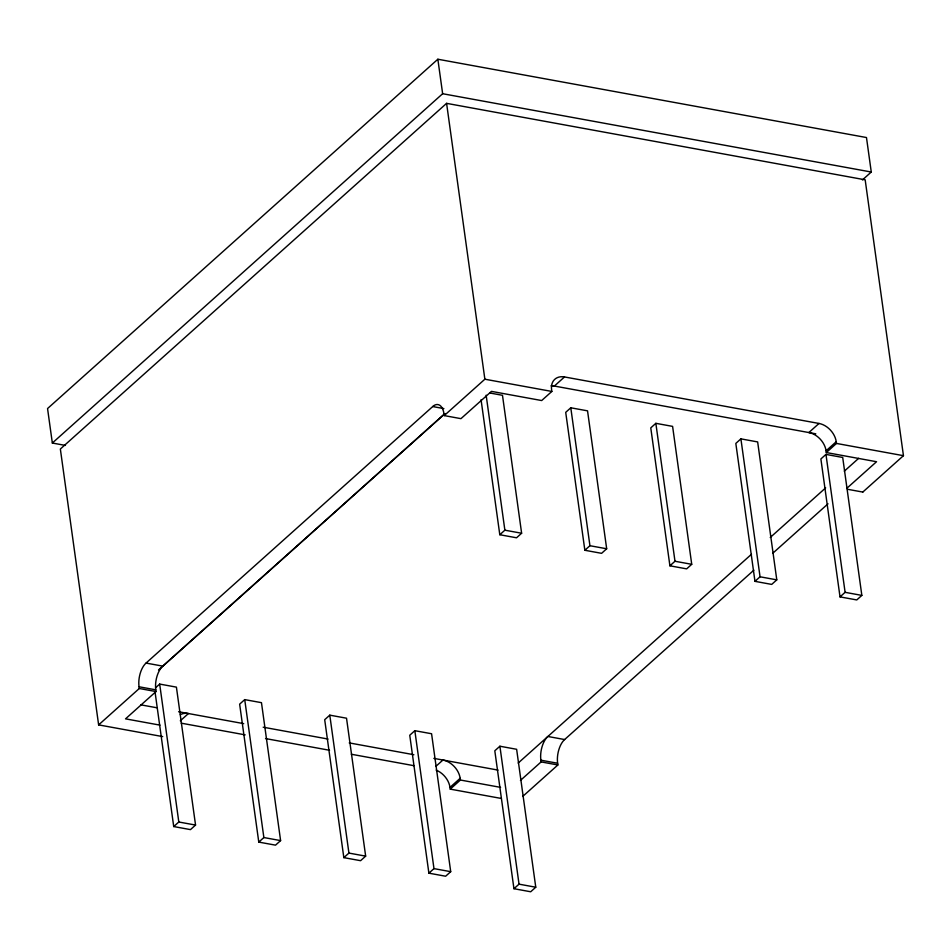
<?xml version="1.0" encoding="UTF-8"?>
<svg xmlns="http://www.w3.org/2000/svg" width="951" height="951" viewBox="0 0 951 951"><rect width="100%" height="100%" fill="white"/><g stroke="black" fill="none" stroke-linecap="round" stroke-linejoin="round"><path stroke-width="1.43" d="M862.426 179.941L871.271 172.024L866.48 137.538L437.852 59.235L47.55 408.55L52.341 443.035L65.453 445.425M52.341 443.035L442.643 93.721L871.271 172.024M862.795 492.071L903.45 455.684L865.172 179.822L446.59 103.35L60.353 449.027L98.631 724.888L162.692 736.597M98.631 724.888L139.286 688.5L139.048 686.777A17.76 8.987 -79.6 0 1 146.038 663.073L432.729 406.553L443.891 408.597M158.52 669.944L444.985 413.566L162.835 666.14L146.038 663.073M432.669 406.541A17.76 8.987 -79.6 0 1 443.974 413.875L444.212 415.599L484.867 379.211L551.842 391.443L551.604 389.72A17.76 12.838 48.2 0 1 564.514 376.953L819.013 423.457A17.76 12.838 48.2 0 1 836.238 441.716L836.476 443.439L826.312 452.545L826.074 450.822A17.76 12.838 48.2 0 0 808.849 432.55L819.013 423.457M155.607 687.716L159.673 684.078L176.411 687.133L195.549 825.064L190.473 829.617L173.724 826.55L154.989 691.555M162.787 666.128A17.76 8.987 -79.6 0 0 155.786 689.832L156.023 691.555L125.532 718.849L159.982 725.137M180.31 720.81L188.441 713.535A17.76 12.838 48.2 0 0 180.321 714.688M564.514 376.953L554.35 386.058A17.76 12.838 48.2 0 0 551.057 385.833M551.842 391.443L541.678 400.549L491.453 391.372L460.95 418.654L444.176 415.587M244.728 699.615L239.64 704.156L258.779 842.099L275.528 845.154L280.604 840.601L261.466 702.67L244.728 699.615L263.867 837.546L258.779 842.099M570.79 407.789L565.714 412.342L584.853 550.272L601.591 553.327L606.679 548.775L587.54 410.844L570.79 407.789L589.929 545.719L584.853 550.272M173.724 826.55L178.812 822.009L195.549 825.064M481.063 399.729L499.798 534.735L504.874 530.183L521.624 533.238L502.485 395.307L489.92 393.013M521.624 533.238L516.536 537.79L499.798 534.735M329.783 715.152L324.695 719.705L343.834 857.636L360.584 860.691L365.66 856.138L346.521 718.207L329.783 715.152L348.922 853.083L343.834 857.636M655.845 423.326L650.769 427.879L669.908 565.809L686.646 568.864L691.734 564.312L672.595 426.381L655.845 423.326L674.984 561.256L669.908 565.809M414.838 730.689L409.75 735.242L428.889 873.173L445.639 876.228L450.715 871.675L431.576 733.744L414.838 730.689L433.977 868.62L428.889 873.173M740.9 438.863L735.824 443.416L754.963 581.346L771.701 584.401L776.789 579.86L757.65 441.93L740.9 438.863L760.051 576.793L754.963 581.346M435.82 766.399L442.94 760.027A17.76 12.838 48.2 0 1 460.165 778.298L460.403 780.022L450.239 789.128L450.001 787.392A17.76 12.838 48.2 0 0 436.176 770.132M450.001 787.392L460.165 778.298M826.074 450.822L836.238 441.716M499.893 746.226L494.805 750.779L513.944 888.71L530.694 891.765L535.77 887.224L516.631 749.293L499.893 746.226L519.032 884.157L513.944 888.71M825.967 454.4L820.879 458.953L840.018 596.883L856.768 599.938L861.844 595.397L842.705 457.467L825.967 454.4L845.106 592.33L840.018 596.883M518.188 763.059L751.504 554.243M770.239 537.481L825.658 487.875M844.298 471.185L858.67 458.323M522.705 796.439L557.868 764.973L557.631 763.249A17.76 8.987 -79.6 0 1 564.621 739.545L753.87 570.172M772.676 553.339L828.012 503.816M520.435 780.426L541.119 761.906L557.868 764.973M847.139 488.029L876.537 461.722L826.312 452.545M551.782 385.583L815.803 433.822M836.476 443.439L903.45 455.684M847.448 489.266L862.819 492.071M589.929 545.719L606.679 548.775M674.984 561.256L691.734 564.312M760.051 576.793L776.789 579.86M845.106 592.33L861.844 595.397M564.621 739.545L547.871 736.478A17.76 8.987 -79.6 0 0 540.881 760.182L541.119 761.906M139.048 686.777L155.786 689.832M540.881 760.182L557.631 763.249M139.286 688.5L156.023 691.555M140.641 704.81L156.689 707.734M178.574 711.74L243.706 723.64M263.177 727.194L328.047 739.046M349.243 742.909L413.851 754.714M433.846 758.375L498.027 770.096M181.189 723.164L245.168 734.861M265.531 738.57L329.522 750.268M351.335 754.25L413.863 765.674M460.403 780.022L500.583 787.369M450.239 789.128L501.189 798.436M263.867 837.546L280.604 840.601M348.922 853.083L365.66 856.138M433.977 868.62L450.715 871.675M519.032 884.157L535.77 887.224M446.59 103.35L484.867 379.211M486.151 395.188L504.874 530.183M437.852 59.235L442.643 93.721M159.673 684.078L178.812 822.009"/></g></svg>
